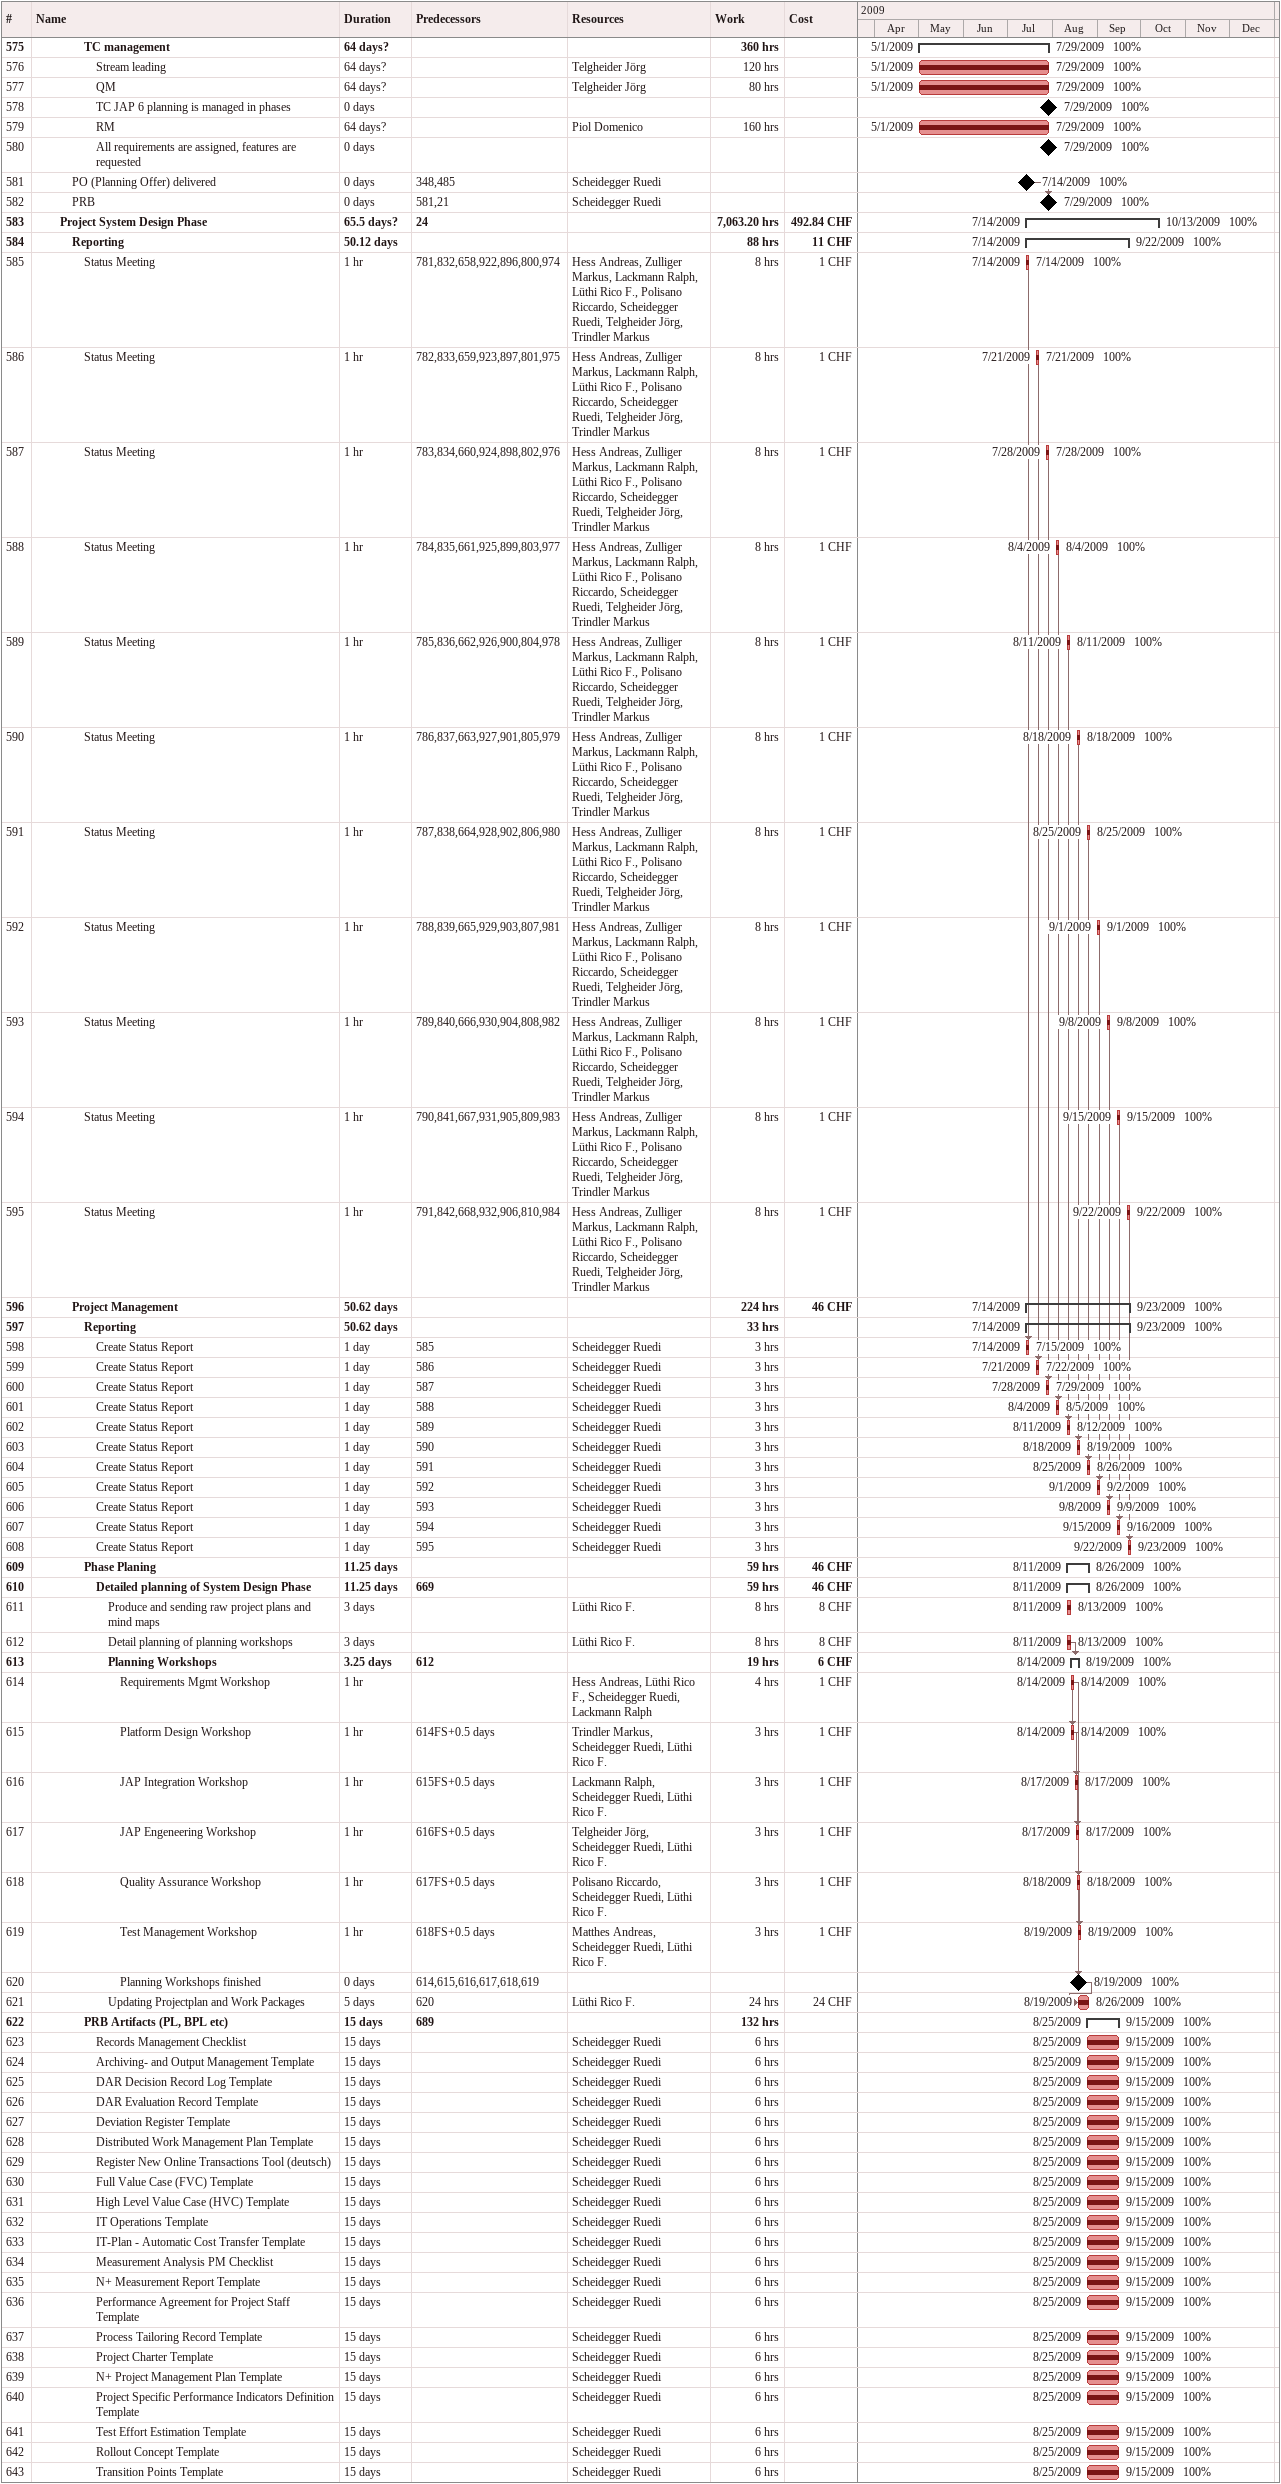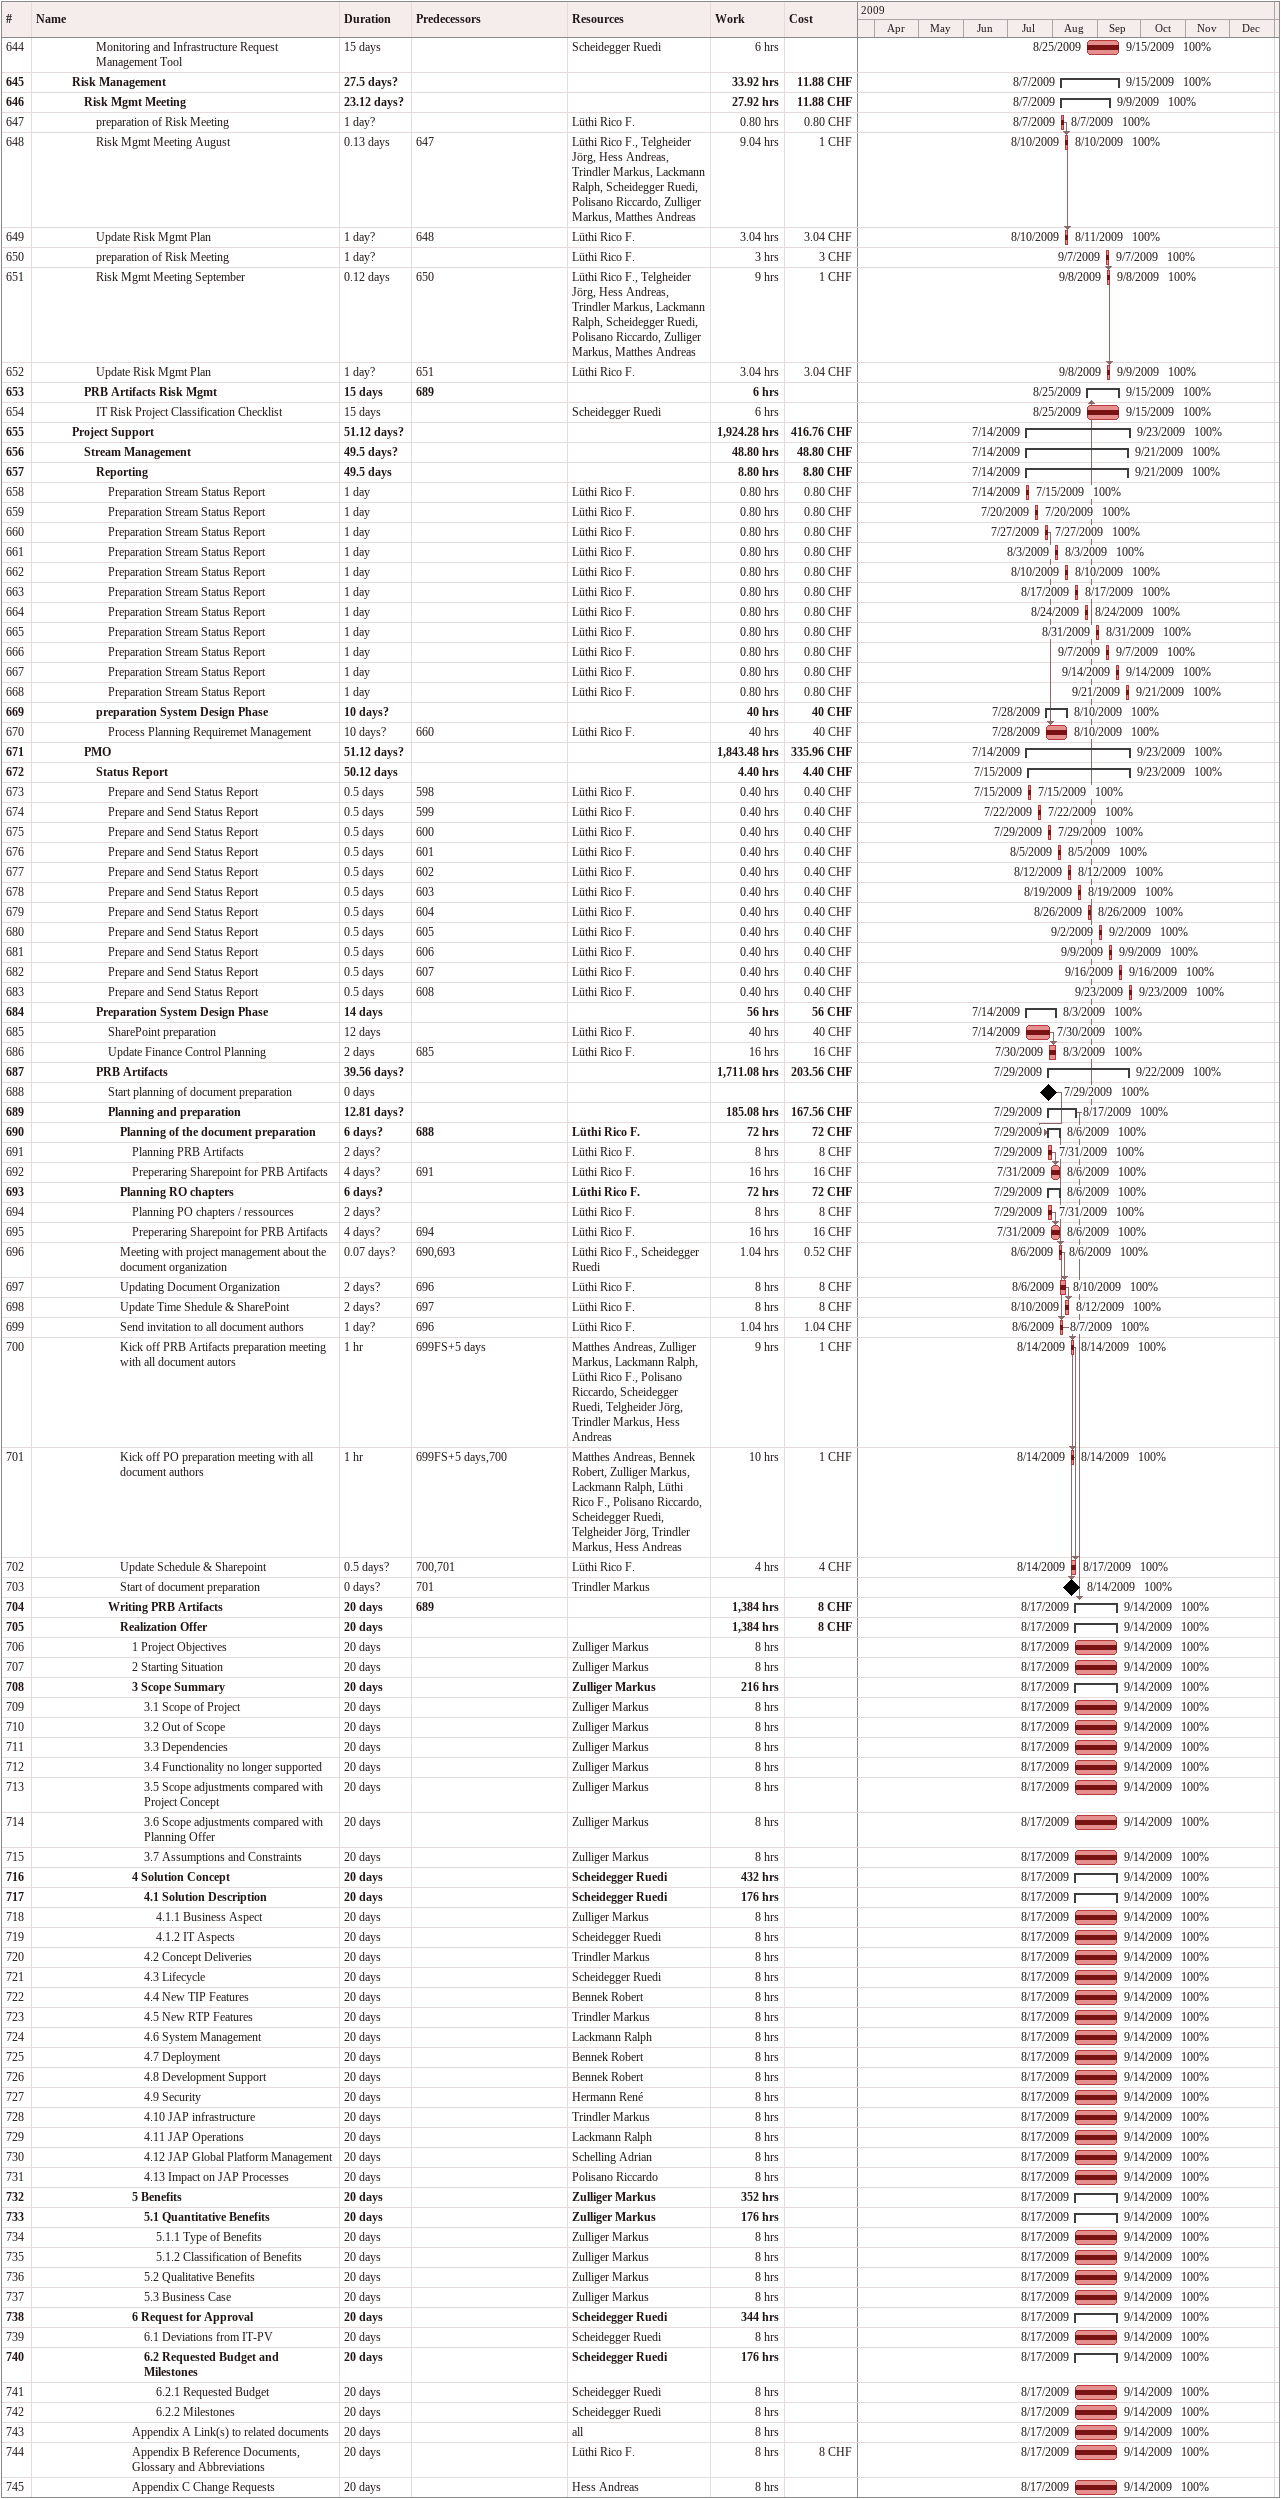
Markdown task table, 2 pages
| ID | Level | Task | Duration | Start | Finish | Predecessors | Resources | % complete | Work (h) | Cost (CHF) |
|---|---|---|---|---|---|---|---|---|---|---|
| 575 | 5 | **TC management** | 64d? | 2009-05-01 | 2009-07-29 |  |  | 100 | 360 |  |
| 576 | 6 | Stream leading | 64d? | 2009-05-01 | 2009-07-29 |  | Telgheider Jörg | 100 | 120 |  |
| 577 | 6 | QM | 64d? | 2009-05-01 | 2009-07-29 |  | Telgheider Jörg | 100 | 80 |  |
| 578 | 6 | TC JAP 6 planning is managed in phases | 0d | 2009-07-29 | 2009-07-29 |  |  | 100 |  |  |
| 579 | 6 | RM | 64d? | 2009-05-01 | 2009-07-29 |  | Piol Domenico | 100 | 160 |  |
| 580 | 6 | All requirements are assigned, features are requested | 0d | 2009-07-29 | 2009-07-29 |  |  | 100 |  |  |
| 581 | 4 | PO (Planning Offer) delivered | 0d | 2009-07-14 | 2009-07-14 | 348, 485 | Scheidegger Ruedi | 100 |  |  |
| 582 | 4 | PRB | 0d | 2009-07-29 | 2009-07-29 | 581, 21 | Scheidegger Ruedi | 100 |  |  |
| 583 | 3 | **Project System Design Phase** | 65.5d? | 2009-07-14 | 2009-10-13 | 24 |  | 100 | 7063.20 | 492.84 |
| 584 | 4 | **Reporting** | 50.12d | 2009-07-14 | 2009-09-22 |  |  | 100 | 88 | 11 |
| 585 | 5 | Status Meeting | 1h | 2009-07-14 | 2009-07-14 | 781, 832, 658, 922, 896, 800, 974 | Hess Andreas, Zulliger Markus, Lackmann Ralph, Lüthi Rico F., Polisano Riccardo, Scheidegger Ruedi, Telgheider Jörg, Trindler Markus | 100 | 8 | 1 |
| 586 | 5 | Status Meeting | 1h | 2009-07-21 | 2009-07-21 | 782, 833, 659, 923, 897, 801, 975 | Hess Andreas, Zulliger Markus, Lackmann Ralph, Lüthi Rico F., Polisano Riccardo, Scheidegger Ruedi, Telgheider Jörg, Trindler Markus | 100 | 8 | 1 |
| 587 | 5 | Status Meeting | 1h | 2009-07-28 | 2009-07-28 | 783, 834, 660, 924, 898, 802, 976 | Hess Andreas, Zulliger Markus, Lackmann Ralph, Lüthi Rico F., Polisano Riccardo, Scheidegger Ruedi, Telgheider Jörg, Trindler Markus | 100 | 8 | 1 |
| 588 | 5 | Status Meeting | 1h | 2009-08-04 | 2009-08-04 | 784, 835, 661, 925, 899, 803, 977 | Hess Andreas, Zulliger Markus, Lackmann Ralph, Lüthi Rico F., Polisano Riccardo, Scheidegger Ruedi, Telgheider Jörg, Trindler Markus | 100 | 8 | 1 |
| 589 | 5 | Status Meeting | 1h | 2009-08-11 | 2009-08-11 | 785, 836, 662, 926, 900, 804, 978 | Hess Andreas, Zulliger Markus, Lackmann Ralph, Lüthi Rico F., Polisano Riccardo, Scheidegger Ruedi, Telgheider Jörg, Trindler Markus | 100 | 8 | 1 |
| 590 | 5 | Status Meeting | 1h | 2009-08-18 | 2009-08-18 | 786, 837, 663, 927, 901, 805, 979 | Hess Andreas, Zulliger Markus, Lackmann Ralph, Lüthi Rico F., Polisano Riccardo, Scheidegger Ruedi, Telgheider Jörg, Trindler Markus | 100 | 8 | 1 |
| 591 | 5 | Status Meeting | 1h | 2009-08-25 | 2009-08-25 | 787, 838, 664, 928, 902, 806, 980 | Hess Andreas, Zulliger Markus, Lackmann Ralph, Lüthi Rico F., Polisano Riccardo, Scheidegger Ruedi, Telgheider Jörg, Trindler Markus | 100 | 8 | 1 |
| 592 | 5 | Status Meeting | 1h | 2009-09-01 | 2009-09-01 | 788, 839, 665, 929, 903, 807, 981 | Hess Andreas, Zulliger Markus, Lackmann Ralph, Lüthi Rico F., Polisano Riccardo, Scheidegger Ruedi, Telgheider Jörg, Trindler Markus | 100 | 8 | 1 |
| 593 | 5 | Status Meeting | 1h | 2009-09-08 | 2009-09-08 | 789, 840, 666, 930, 904, 808, 982 | Hess Andreas, Zulliger Markus, Lackmann Ralph, Lüthi Rico F., Polisano Riccardo, Scheidegger Ruedi, Telgheider Jörg, Trindler Markus | 100 | 8 | 1 |
| 594 | 5 | Status Meeting | 1h | 2009-09-15 | 2009-09-15 | 790, 841, 667, 931, 905, 809, 983 | Hess Andreas, Zulliger Markus, Lackmann Ralph, Lüthi Rico F., Polisano Riccardo, Scheidegger Ruedi, Telgheider Jörg, Trindler Markus | 100 | 8 | 1 |
| 595 | 5 | Status Meeting | 1h | 2009-09-22 | 2009-09-22 | 791, 842, 668, 932, 906, 810, 984 | Hess Andreas, Zulliger Markus, Lackmann Ralph, Lüthi Rico F., Polisano Riccardo, Scheidegger Ruedi, Telgheider Jörg, Trindler Markus | 100 | 8 | 1 |
| 596 | 4 | **Project Management** | 50.62d | 2009-07-14 | 2009-09-23 |  |  | 100 | 224 | 46 |
| 597 | 5 | **Reporting** | 50.62d | 2009-07-14 | 2009-09-23 |  |  | 100 | 33 |  |
| 598 | 6 | Create Status Report | 1d | 2009-07-14 | 2009-07-15 | 585 | Scheidegger Ruedi | 100 | 3 |  |
| 599 | 6 | Create Status Report | 1d | 2009-07-21 | 2009-07-22 | 586 | Scheidegger Ruedi | 100 | 3 |  |
| 600 | 6 | Create Status Report | 1d | 2009-07-28 | 2009-07-29 | 587 | Scheidegger Ruedi | 100 | 3 |  |
| 601 | 6 | Create Status Report | 1d | 2009-08-04 | 2009-08-05 | 588 | Scheidegger Ruedi | 100 | 3 |  |
| 602 | 6 | Create Status Report | 1d | 2009-08-11 | 2009-08-12 | 589 | Scheidegger Ruedi | 100 | 3 |  |
| 603 | 6 | Create Status Report | 1d | 2009-08-18 | 2009-08-19 | 590 | Scheidegger Ruedi | 100 | 3 |  |
| 604 | 6 | Create Status Report | 1d | 2009-08-25 | 2009-08-26 | 591 | Scheidegger Ruedi | 100 | 3 |  |
| 605 | 6 | Create Status Report | 1d | 2009-09-01 | 2009-09-02 | 592 | Scheidegger Ruedi | 100 | 3 |  |
| 606 | 6 | Create Status Report | 1d | 2009-09-08 | 2009-09-09 | 593 | Scheidegger Ruedi | 100 | 3 |  |
| 607 | 6 | Create Status Report | 1d | 2009-09-15 | 2009-09-16 | 594 | Scheidegger Ruedi | 100 | 3 |  |
| 608 | 6 | Create Status Report | 1d | 2009-09-22 | 2009-09-23 | 595 | Scheidegger Ruedi | 100 | 3 |  |
| 609 | 5 | **Phase Planing** | 11.25d | 2009-08-11 | 2009-08-26 |  |  | 100 | 59 | 46 |
| 610 | 6 | **Detailed planning of System Design Phase** | 11.25d | 2009-08-11 | 2009-08-26 | 669 |  | 100 | 59 | 46 |
| 611 | 7 | Produce and sending raw project plans and mind maps | 3d | 2009-08-11 | 2009-08-13 |  | Lüthi Rico F. | 100 | 8 | 8 |
| 612 | 7 | Detail planning of planning workshops | 3d | 2009-08-11 | 2009-08-13 |  | Lüthi Rico F. | 100 | 8 | 8 |
| 613 | 7 | **Planning Workshops** | 3.25d | 2009-08-14 | 2009-08-19 | 612 |  | 100 | 19 | 6 |
| 614 | 8 | Requirements Mgmt Workshop | 1h | 2009-08-14 | 2009-08-14 |  | Hess Andreas, Lüthi Rico F., Scheidegger Ruedi, Lackmann Ralph | 100 | 4 | 1 |
| 615 | 8 | Platform Design Workshop | 1h | 2009-08-14 | 2009-08-14 | 614FS+0.5d | Trindler Markus, Scheidegger Ruedi, Lüthi Rico F. | 100 | 3 | 1 |
| 616 | 8 | JAP Integration Workshop | 1h | 2009-08-17 | 2009-08-17 | 615FS+0.5d | Lackmann Ralph, Scheidegger Ruedi, Lüthi Rico F. | 100 | 3 | 1 |
| 617 | 8 | JAP Engeneering Workshop | 1h | 2009-08-17 | 2009-08-17 | 616FS+0.5d | Telgheider Jörg, Scheidegger Ruedi, Lüthi Rico F. | 100 | 3 | 1 |
| 618 | 8 | Quality Assurance Workshop | 1h | 2009-08-18 | 2009-08-18 | 617FS+0.5d | Polisano Riccardo, Scheidegger Ruedi, Lüthi Rico F. | 100 | 3 | 1 |
| 619 | 8 | Test Management Workshop | 1h | 2009-08-19 | 2009-08-19 | 618FS+0.5d | Matthes Andreas, Scheidegger Ruedi, Lüthi Rico F. | 100 | 3 | 1 |
| 620 | 8 | Planning Workshops finished | 0d | 2009-08-19 | 2009-08-19 | 614, 615, 616, 617, 618, 619 |  | 100 |  |  |
| 621 | 7 | Updating Projectplan and Work Packages | 5d | 2009-08-19 | 2009-08-26 | 620 | Lüthi Rico F. | 100 | 24 | 24 |
| 622 | 5 | **PRB Artifacts (PL, BPL etc)** | 15d | 2009-08-25 | 2009-09-15 | 689 |  | 100 | 132 |  |
| 623 | 6 | Records Management Checklist | 15d | 2009-08-25 | 2009-09-15 |  | Scheidegger Ruedi | 100 | 6 |  |
| 624 | 6 | Archiving- and Output Management Template | 15d | 2009-08-25 | 2009-09-15 |  | Scheidegger Ruedi | 100 | 6 |  |
| 625 | 6 | DAR Decision Record Log Template | 15d | 2009-08-25 | 2009-09-15 |  | Scheidegger Ruedi | 100 | 6 |  |
| 626 | 6 | DAR Evaluation Record Template | 15d | 2009-08-25 | 2009-09-15 |  | Scheidegger Ruedi | 100 | 6 |  |
| 627 | 6 | Deviation Register Template | 15d | 2009-08-25 | 2009-09-15 |  | Scheidegger Ruedi | 100 | 6 |  |
| 628 | 6 | Distributed Work Management Plan Template | 15d | 2009-08-25 | 2009-09-15 |  | Scheidegger Ruedi | 100 | 6 |  |
| 629 | 6 | Register New Online Transactions Tool (deutsch) | 15d | 2009-08-25 | 2009-09-15 |  | Scheidegger Ruedi | 100 | 6 |  |
| 630 | 6 | Full Value Case (FVC) Template | 15d | 2009-08-25 | 2009-09-15 |  | Scheidegger Ruedi | 100 | 6 |  |
| 631 | 6 | High Level Value Case (HVC) Template | 15d | 2009-08-25 | 2009-09-15 |  | Scheidegger Ruedi | 100 | 6 |  |
| 632 | 6 | IT Operations Template | 15d | 2009-08-25 | 2009-09-15 |  | Scheidegger Ruedi | 100 | 6 |  |
| 633 | 6 | IT-Plan - Automatic Cost Transfer Template | 15d | 2009-08-25 | 2009-09-15 |  | Scheidegger Ruedi | 100 | 6 |  |
| 634 | 6 | Measurement Analysis PM Checklist | 15d | 2009-08-25 | 2009-09-15 |  | Scheidegger Ruedi | 100 | 6 |  |
| 635 | 6 | N+ Measurement Report Template | 15d | 2009-08-25 | 2009-09-15 |  | Scheidegger Ruedi | 100 | 6 |  |
| 636 | 6 | Performance Agreement for Project Staff Template | 15d | 2009-08-25 | 2009-09-15 |  | Scheidegger Ruedi | 100 | 6 |  |
| 637 | 6 | Process Tailoring Record Template | 15d | 2009-08-25 | 2009-09-15 |  | Scheidegger Ruedi | 100 | 6 |  |
| 638 | 6 | Project Charter Template | 15d | 2009-08-25 | 2009-09-15 |  | Scheidegger Ruedi | 100 | 6 |  |
| 639 | 6 | N+ Project Management Plan Template | 15d | 2009-08-25 | 2009-09-15 |  | Scheidegger Ruedi | 100 | 6 |  |
| 640 | 6 | Project Specific Performance Indicators Definition Template | 15d | 2009-08-25 | 2009-09-15 |  | Scheidegger Ruedi | 100 | 6 |  |
| 641 | 6 | Test Effort Estimation Template | 15d | 2009-08-25 | 2009-09-15 |  | Scheidegger Ruedi | 100 | 6 |  |
| 642 | 6 | Rollout Concept Template | 15d | 2009-08-25 | 2009-09-15 |  | Scheidegger Ruedi | 100 | 6 |  |
| 643 | 6 | Transition Points Template | 15d | 2009-08-25 | 2009-09-15 |  | Scheidegger Ruedi | 100 | 6 |  |
| 644 | 6 | Monitoring and Infrastructure Request Management Tool | 15d | 2009-08-25 | 2009-09-15 |  | Scheidegger Ruedi | 100 | 6 |  |
| 645 | 4 | **Risk Management** | 27.5d? | 2009-08-07 | 2009-09-15 |  |  | 100 | 33.92 | 11.88 |
| 646 | 5 | **Risk Mgmt Meeting** | 23.12d? | 2009-08-07 | 2009-09-09 |  |  | 100 | 27.92 | 11.88 |
| 647 | 6 | preparation of Risk Meeting | 1d? | 2009-08-07 | 2009-08-07 |  | Lüthi Rico F. | 100 | 0.80 | 0.80 |
| 648 | 6 | Risk Mgmt Meeting August | 0.13d | 2009-08-10 | 2009-08-10 | 647 | Lüthi Rico F., Telgheider Jörg, Hess Andreas, Trindler Markus, Lackmann Ralph, Scheidegger Ruedi, Polisano Riccardo, Zulliger Markus, Matthes Andreas | 100 | 9.04 | 1 |
| 649 | 6 | Update Risk Mgmt Plan | 1d? | 2009-08-10 | 2009-08-11 | 648 | Lüthi Rico F. | 100 | 3.04 | 3.04 |
| 650 | 6 | preparation of Risk Meeting | 1d? | 2009-09-07 | 2009-09-07 |  | Lüthi Rico F. | 100 | 3 | 3 |
| 651 | 6 | Risk Mgmt Meeting September | 0.12d | 2009-09-08 | 2009-09-08 | 650 | Lüthi Rico F., Telgheider Jörg, Hess Andreas, Trindler Markus, Lackmann Ralph, Scheidegger Ruedi, Polisano Riccardo, Zulliger Markus, Matthes Andreas | 100 | 9 | 1 |
| 652 | 6 | Update Risk Mgmt Plan | 1d? | 2009-09-08 | 2009-09-09 | 651 | Lüthi Rico F. | 100 | 3.04 | 3.04 |
| 653 | 5 | **PRB Artifacts Risk Mgmt** | 15d | 2009-08-25 | 2009-09-15 | 689 |  | 100 | 6 |  |
| 654 | 6 | IT Risk Project Classification Checklist | 15d | 2009-08-25 | 2009-09-15 |  | Scheidegger Ruedi | 100 | 6 |  |
| 655 | 4 | **Project Support** | 51.12d? | 2009-07-14 | 2009-09-23 |  |  | 100 | 1924.28 | 416.76 |
| 656 | 5 | **Stream Management** | 49.5d? | 2009-07-14 | 2009-09-21 |  |  | 100 | 48.80 | 48.80 |
| 657 | 6 | **Reporting** | 49.5d | 2009-07-14 | 2009-09-21 |  |  | 100 | 8.80 | 8.80 |
| 658 | 7 | Preparation Stream Status Report | 1d | 2009-07-14 | 2009-07-15 |  | Lüthi Rico F. | 100 | 0.80 | 0.80 |
| 659 | 7 | Preparation Stream Status Report | 1d | 2009-07-20 | 2009-07-20 |  | Lüthi Rico F. | 100 | 0.80 | 0.80 |
| 660 | 7 | Preparation Stream Status Report | 1d | 2009-07-27 | 2009-07-27 |  | Lüthi Rico F. | 100 | 0.80 | 0.80 |
| 661 | 7 | Preparation Stream Status Report | 1d | 2009-08-03 | 2009-08-03 |  | Lüthi Rico F. | 100 | 0.80 | 0.80 |
| 662 | 7 | Preparation Stream Status Report | 1d | 2009-08-10 | 2009-08-10 |  | Lüthi Rico F. | 100 | 0.80 | 0.80 |
| 663 | 7 | Preparation Stream Status Report | 1d | 2009-08-17 | 2009-08-17 |  | Lüthi Rico F. | 100 | 0.80 | 0.80 |
| 664 | 7 | Preparation Stream Status Report | 1d | 2009-08-24 | 2009-08-24 |  | Lüthi Rico F. | 100 | 0.80 | 0.80 |
| 665 | 7 | Preparation Stream Status Report | 1d | 2009-08-31 | 2009-08-31 |  | Lüthi Rico F. | 100 | 0.80 | 0.80 |
| 666 | 7 | Preparation Stream Status Report | 1d | 2009-09-07 | 2009-09-07 |  | Lüthi Rico F. | 100 | 0.80 | 0.80 |
| 667 | 7 | Preparation Stream Status Report | 1d | 2009-09-14 | 2009-09-14 |  | Lüthi Rico F. | 100 | 0.80 | 0.80 |
| 668 | 7 | Preparation Stream Status Report | 1d | 2009-09-21 | 2009-09-21 |  | Lüthi Rico F. | 100 | 0.80 | 0.80 |
| 669 | 6 | **preparation System Design Phase** | 10d? | 2009-07-28 | 2009-08-10 |  |  | 100 | 40 | 40 |
| 670 | 7 | Process Planning Requiremet Management | 10d? | 2009-07-28 | 2009-08-10 | 660 | Lüthi Rico F. | 100 | 40 | 40 |
| 671 | 5 | **PMO** | 51.12d? | 2009-07-14 | 2009-09-23 |  |  | 100 | 1843.48 | 335.96 |
| 672 | 6 | **Status Report** | 50.12d | 2009-07-15 | 2009-09-23 |  |  | 100 | 4.40 | 4.40 |
| 673 | 7 | Prepare and Send Status Report | 0.5d | 2009-07-15 | 2009-07-15 | 598 | Lüthi Rico F. | 100 | 0.40 | 0.40 |
| 674 | 7 | Prepare and Send Status Report | 0.5d | 2009-07-22 | 2009-07-22 | 599 | Lüthi Rico F. | 100 | 0.40 | 0.40 |
| 675 | 7 | Prepare and Send Status Report | 0.5d | 2009-07-29 | 2009-07-29 | 600 | Lüthi Rico F. | 100 | 0.40 | 0.40 |
| 676 | 7 | Prepare and Send Status Report | 0.5d | 2009-08-05 | 2009-08-05 | 601 | Lüthi Rico F. | 100 | 0.40 | 0.40 |
| 677 | 7 | Prepare and Send Status Report | 0.5d | 2009-08-12 | 2009-08-12 | 602 | Lüthi Rico F. | 100 | 0.40 | 0.40 |
| 678 | 7 | Prepare and Send Status Report | 0.5d | 2009-08-19 | 2009-08-19 | 603 | Lüthi Rico F. | 100 | 0.40 | 0.40 |
| 679 | 7 | Prepare and Send Status Report | 0.5d | 2009-08-26 | 2009-08-26 | 604 | Lüthi Rico F. | 100 | 0.40 | 0.40 |
| 680 | 7 | Prepare and Send Status Report | 0.5d | 2009-09-02 | 2009-09-02 | 605 | Lüthi Rico F. | 100 | 0.40 | 0.40 |
| 681 | 7 | Prepare and Send Status Report | 0.5d | 2009-09-09 | 2009-09-09 | 606 | Lüthi Rico F. | 100 | 0.40 | 0.40 |
| 682 | 7 | Prepare and Send Status Report | 0.5d | 2009-09-16 | 2009-09-16 | 607 | Lüthi Rico F. | 100 | 0.40 | 0.40 |
| 683 | 7 | Prepare and Send Status Report | 0.5d | 2009-09-23 | 2009-09-23 | 608 | Lüthi Rico F. | 100 | 0.40 | 0.40 |
| 684 | 6 | **Preparation System Design Phase** | 14d | 2009-07-14 | 2009-08-03 |  |  | 100 | 56 | 56 |
| 685 | 7 | SharePoint preparation | 12d | 2009-07-14 | 2009-07-30 |  | Lüthi Rico F. | 100 | 40 | 40 |
| 686 | 7 | Update Finance Control Planning | 2d | 2009-07-30 | 2009-08-03 | 685 | Lüthi Rico F. | 100 | 16 | 16 |
| 687 | 6 | **PRB Artifacts** | 39.56d? | 2009-07-29 | 2009-09-22 |  |  | 100 | 1711.08 | 203.56 |
| 688 | 7 | Start planning of document preparation | 0d | 2009-07-29 | 2009-07-29 |  |  | 100 |  |  |
| 689 | 7 | **Planning and preparation** | 12.81d? | 2009-07-29 | 2009-08-17 |  |  | 100 | 185.08 | 167.56 |
| 690 | 8 | **Planning of the document preparation** | 6d? | 2009-07-29 | 2009-08-06 | 688 | Lüthi Rico F. | 100 | 72 | 72 |
| 691 | 9 | Planning PRB Artifacts | 2d? | 2009-07-29 | 2009-07-31 |  | Lüthi Rico F. | 100 | 8 | 8 |
| 692 | 9 | Preperaring Sharepoint for PRB Artifacts | 4d? | 2009-07-31 | 2009-08-06 | 691 | Lüthi Rico F. | 100 | 16 | 16 |
| 693 | 8 | **Planning RO chapters** | 6d? | 2009-07-29 | 2009-08-06 |  | Lüthi Rico F. | 100 | 72 | 72 |
| 694 | 9 | Planning PO chapters / ressources | 2d? | 2009-07-29 | 2009-07-31 |  | Lüthi Rico F. | 100 | 8 | 8 |
| 695 | 9 | Preperaring Sharepoint for PRB Artifacts | 4d? | 2009-07-31 | 2009-08-06 | 694 | Lüthi Rico F. | 100 | 16 | 16 |
| 696 | 8 | Meeting with project management about the document organization | 0.07d? | 2009-08-06 | 2009-08-06 | 690, 693 | Lüthi Rico F., Scheidegger Ruedi | 100 | 1.04 | 0.52 |
| 697 | 8 | Updating Document Organization | 2d? | 2009-08-06 | 2009-08-10 | 696 | Lüthi Rico F. | 100 | 8 | 8 |
| 698 | 8 | Update Time Shedule & SharePoint | 2d? | 2009-08-10 | 2009-08-12 | 697 | Lüthi Rico F. | 100 | 8 | 8 |
| 699 | 8 | Send invitation to all document authors | 1d? | 2009-08-06 | 2009-08-07 | 696 | Lüthi Rico F. | 100 | 1.04 | 1.04 |
| 700 | 8 | Kick off PRB Artifacts preparation meeting with all document autors | 1h | 2009-08-14 | 2009-08-14 | 699FS+5d | Matthes Andreas, Zulliger Markus, Lackmann Ralph, Lüthi Rico F., Polisano Riccardo, Scheidegger Ruedi, Telgheider Jörg, Trindler Markus, Hess Andreas | 100 | 9 | 1 |
| 701 | 8 | Kick off PO preparation meeting with all document authors | 1h | 2009-08-14 | 2009-08-14 | 699FS+5d, 700 | Matthes Andreas, Bennek Robert, Zulliger Markus, Lackmann Ralph, Lüthi Rico F., Polisano Riccardo, Scheidegger Ruedi, Telgheider Jörg, Trindler Markus, Hess Andreas | 100 | 10 | 1 |
| 702 | 8 | Update Schedule & Sharepoint | 0.5d? | 2009-08-14 | 2009-08-17 | 700, 701 | Lüthi Rico F. | 100 | 4 | 4 |
| 703 | 8 | Start of document preparation | 0d? | 2009-08-14 | 2009-08-14 | 701 | Trindler Markus | 100 |  |  |
| 704 | 7 | **Writing PRB Artifacts** | 20d | 2009-08-17 | 2009-09-14 | 689 |  | 100 | 1384 | 8 |
| 705 | 8 | **Realization Offer** | 20d | 2009-08-17 | 2009-09-14 |  |  | 100 | 1384 | 8 |
| 706 | 9 | 1 Project Objectives | 20d | 2009-08-17 | 2009-09-14 |  | Zulliger Markus | 100 | 8 |  |
| 707 | 9 | 2 Starting Situation | 20d | 2009-08-17 | 2009-09-14 |  | Zulliger Markus | 100 | 8 |  |
| 708 | 9 | **3 Scope Summary** | 20d | 2009-08-17 | 2009-09-14 |  | Zulliger Markus | 100 | 216 |  |
| 709 | 10 | 3.1 Scope of Project | 20d | 2009-08-17 | 2009-09-14 |  | Zulliger Markus | 100 | 8 |  |
| 710 | 10 | 3.2 Out of Scope | 20d | 2009-08-17 | 2009-09-14 |  | Zulliger Markus | 100 | 8 |  |
| 711 | 10 | 3.3 Dependencies | 20d | 2009-08-17 | 2009-09-14 |  | Zulliger Markus | 100 | 8 |  |
| 712 | 10 | 3.4 Functionality no longer supported | 20d | 2009-08-17 | 2009-09-14 |  | Zulliger Markus | 100 | 8 |  |
| 713 | 10 | 3.5 Scope adjustments compared with Project Concept | 20d | 2009-08-17 | 2009-09-14 |  | Zulliger Markus | 100 | 8 |  |
| 714 | 10 | 3.6 Scope adjustments compared with Planning Offer | 20d | 2009-08-17 | 2009-09-14 |  | Zulliger Markus | 100 | 8 |  |
| 715 | 10 | 3.7 Assumptions and Constraints | 20d | 2009-08-17 | 2009-09-14 |  | Zulliger Markus | 100 | 8 |  |
| 716 | 9 | **4 Solution Concept** | 20d | 2009-08-17 | 2009-09-14 |  | Scheidegger Ruedi | 100 | 432 |  |
| 717 | 10 | **4.1 Solution Description** | 20d | 2009-08-17 | 2009-09-14 |  | Scheidegger Ruedi | 100 | 176 |  |
| 718 | 11 | 4.1.1 Business Aspect | 20d | 2009-08-17 | 2009-09-14 |  | Zulliger Markus | 100 | 8 |  |
| 719 | 11 | 4.1.2 IT Aspects | 20d | 2009-08-17 | 2009-09-14 |  | Scheidegger Ruedi | 100 | 8 |  |
| 720 | 10 | 4.2 Concept Deliveries | 20d | 2009-08-17 | 2009-09-14 |  | Trindler Markus | 100 | 8 |  |
| 721 | 10 | 4.3 Lifecycle | 20d | 2009-08-17 | 2009-09-14 |  | Scheidegger Ruedi | 100 | 8 |  |
| 722 | 10 | 4.4 New TIP Features | 20d | 2009-08-17 | 2009-09-14 |  | Bennek Robert | 100 | 8 |  |
| 723 | 10 | 4.5 New RTP Features | 20d | 2009-08-17 | 2009-09-14 |  | Trindler Markus | 100 | 8 |  |
| 724 | 10 | 4.6 System Management | 20d | 2009-08-17 | 2009-09-14 |  | Lackmann Ralph | 100 | 8 |  |
| 725 | 10 | 4.7 Deployment | 20d | 2009-08-17 | 2009-09-14 |  | Bennek Robert | 100 | 8 |  |
| 726 | 10 | 4.8 Development Support | 20d | 2009-08-17 | 2009-09-14 |  | Bennek Robert | 100 | 8 |  |
| 727 | 10 | 4.9 Security | 20d | 2009-08-17 | 2009-09-14 |  | Hermann René | 100 | 8 |  |
| 728 | 10 | 4.10 JAP infrastructure | 20d | 2009-08-17 | 2009-09-14 |  | Trindler Markus | 100 | 8 |  |
| 729 | 10 | 4.11 JAP Operations | 20d | 2009-08-17 | 2009-09-14 |  | Lackmann Ralph | 100 | 8 |  |
| 730 | 10 | 4.12 JAP Global Platform Management | 20d | 2009-08-17 | 2009-09-14 |  | Schelling Adrian | 100 | 8 |  |
| 731 | 10 | 4.13 Impact on JAP Processes | 20d | 2009-08-17 | 2009-09-14 |  | Polisano Riccardo | 100 | 8 |  |
| 732 | 9 | **5 Benefits** | 20d | 2009-08-17 | 2009-09-14 |  | Zulliger Markus | 100 | 352 |  |
| 733 | 10 | **5.1 Quantitative Benefits** | 20d | 2009-08-17 | 2009-09-14 |  | Zulliger Markus | 100 | 176 |  |
| 734 | 11 | 5.1.1 Type of Benefits | 20d | 2009-08-17 | 2009-09-14 |  | Zulliger Markus | 100 | 8 |  |
| 735 | 11 | 5.1.2 Classification of Benefits | 20d | 2009-08-17 | 2009-09-14 |  | Zulliger Markus | 100 | 8 |  |
| 736 | 10 | 5.2 Qualitative Benefits | 20d | 2009-08-17 | 2009-09-14 |  | Zulliger Markus | 100 | 8 |  |
| 737 | 10 | 5.3 Business Case | 20d | 2009-08-17 | 2009-09-14 |  | Zulliger Markus | 100 | 8 |  |
| 738 | 9 | **6 Request for Approval** | 20d | 2009-08-17 | 2009-09-14 |  | Scheidegger Ruedi | 100 | 344 |  |
| 739 | 10 | 6.1 Deviations from IT-PV | 20d | 2009-08-17 | 2009-09-14 |  | Scheidegger Ruedi | 100 | 8 |  |
| 740 | 10 | **6.2 Requested Budget and Milestones** | 20d | 2009-08-17 | 2009-09-14 |  | Scheidegger Ruedi | 100 | 176 |  |
| 741 | 11 | 6.2.1 Requested Budget | 20d | 2009-08-17 | 2009-09-14 |  | Scheidegger Ruedi | 100 | 8 |  |
| 742 | 11 | 6.2.2 Milestones | 20d | 2009-08-17 | 2009-09-14 |  | Scheidegger Ruedi | 100 | 8 |  |
| 743 | 9 | Appendix A Link(s) to related documents | 20d | 2009-08-17 | 2009-09-14 |  | all | 100 | 8 |  |
| 744 | 9 | Appendix B Reference Documents, Glossary and Abbreviations | 20d | 2009-08-17 | 2009-09-14 |  | Lüthi Rico F. | 100 | 8 | 8 |
| 745 | 9 | Appendix C Change Requests | 20d | 2009-08-17 | 2009-09-14 |  | Hess Andreas | 100 | 8 |  |
